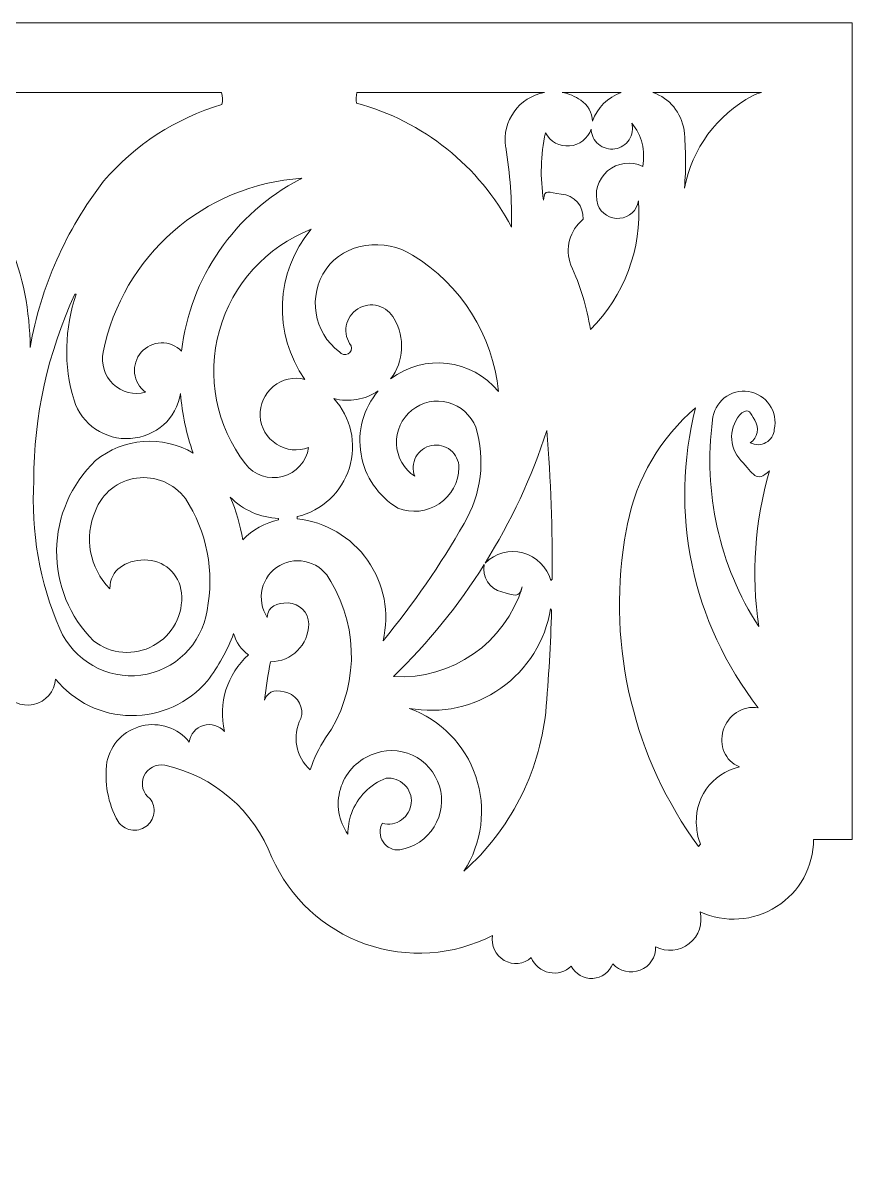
# Model space of a CAD drawing. Header units: millimetres. Extents: x 4607 to 4809, y 1593 to 1731.
# Drawn here: x 4765.2 to 4808.5, y 1592.9 to 1652.1 of the extents above; entities that cross this region are included whole.
import ezdxf

# ---------------------------------------------------------------- set-up
doc = ezdxf.new("R2010")
doc.units = ezdxf.units.MM
doc.header["$MEASUREMENT"] = 0
doc.layers.add('SITARA ALL', color=18, linetype='Continuous', true_color=0x000000)

msp = doc.modelspace()

# ---------------------------------------------------------------- linework, layer by layer
at = {"layer": 'SITARA ALL', "lineweight": 9}
for points, knots in [([(4764.194, 1617.232), (4764.512, 1616.66), (4765.169, 1616.365), (4765.808, 1616.508), (4766.447, 1616.65), (4766.914, 1617.175), (4766.958, 1617.829), (4767.922, 1616.636), (4769.368, 1615.936), (4770.902, 1615.92), (4772.435, 1615.905), (4773.889, 1616.568), (4774.877, 1617.742), (4775.455, 1618.49), (4775.917, 1619.32), (4776.25, 1620.205), (4776.372, 1619.757), (4776.646, 1619.365), (4777.026, 1619.098), (4775.909, 1618.091), (4775.426, 1616.557), (4775.768, 1615.092), (4775.496, 1615.404), (4775.067, 1615.527), (4774.671, 1615.407), (4774.275, 1615.287), (4773.987, 1614.953), (4773.934, 1614.543), (4773.339, 1615.278), (4772.373, 1615.605), (4771.454, 1615.381), (4770.535, 1615.157), (4769.831, 1614.436), (4769.641, 1613.51), (4769.484, 1612.437), (4769.687, 1611.342), (4770.219, 1610.397), (4770.373, 1610.165), (4770.614, 1610.005), (4770.888, 1609.955), (4771.162, 1609.904), (4771.444, 1609.967), (4771.67, 1610.129), (4771.896, 1610.291), (4772.047, 1610.539), (4772.087, 1610.814), (4772.127, 1611.09), (4772.054, 1611.369), (4771.883, 1611.589), (4771.517, 1611.857), (4771.384, 1612.344), (4771.563, 1612.762), (4771.743, 1613.179), (4772.21, 1613.413), (4772.658, 1613.332), (4775.211, 1612.772), (4777.312, 1610.962), (4778.244, 1608.52), (4779.18, 1606.404), (4780.947, 1604.768), (4783.129, 1603.999), (4785.311, 1603.229), (4787.703, 1603.388), (4789.759, 1604.448), (4789.659, 1603.929), (4789.901, 1603.404), (4790.361, 1603.143), (4790.821, 1602.882), (4791.386, 1602.935), (4791.78, 1603.287), (4791.939, 1602.89), (4792.287, 1602.599), (4792.705, 1602.511), (4793.124, 1602.423), (4793.556, 1602.548), (4793.861, 1602.847), (4794.075, 1602.428), (4794.517, 1602.175), (4794.988, 1602.203), (4795.458, 1602.232), (4795.864, 1602.529), (4796.025, 1602.971), (4796.384, 1602.568), (4796.957, 1602.432), (4797.458, 1602.632), (4797.96, 1602.832), (4798.283, 1603.312), (4798.266, 1603.851), (4798.834, 1603.555), (4799.523, 1603.622), (4800.023, 1604.021), (4800.523, 1604.42), (4800.743, 1605.067), (4800.58, 1605.686), (4801.871, 1605.085), (4803.378, 1605.185), (4804.578, 1605.951), (4805.778, 1606.716), (4806.503, 1608.029), (4806.501, 1609.453), (4806.501, 1609.453), (4808.526, 1609.453), (4808.526, 1609.453), (4808.526, 1609.453), (4808.526, 1652.097), (4808.526, 1652.097), (4808.526, 1652.097), (4608.526, 1652.097), (4608.526, 1652.097), (4608.526, 1652.097), (4608.526, 1609.453), (4608.526, 1609.453), (4608.526, 1609.453), (4610.552, 1609.453), (4610.552, 1609.453), (4610.554, 1608.029), (4611.283, 1606.706), (4612.486, 1605.944), (4613.688, 1605.182), (4615.184, 1605.081), (4616.473, 1605.686), (4616.314, 1605.066), (4616.536, 1604.411), (4617.038, 1604.015), (4617.541, 1603.619), (4618.221, 1603.551), (4618.787, 1603.851), (4618.775, 1603.311), (4619.103, 1602.822), (4619.606, 1602.628), (4620.109, 1602.433), (4620.673, 1602.565), (4621.028, 1602.971), (4621.192, 1602.53), (4621.603, 1602.228), (4622.073, 1602.203), (4622.543, 1602.177), (4622.98, 1602.426), (4623.192, 1602.847), (4623.498, 1602.549), (4623.933, 1602.423), (4624.351, 1602.512), (4624.77, 1602.601), (4625.115, 1602.89), (4625.273, 1603.287), (4625.671, 1602.939), (4626.246, 1602.884), (4626.704, 1603.15), (4627.161, 1603.416), (4627.4, 1603.93), (4627.294, 1604.448), (4629.352, 1603.391), (4631.755, 1603.23), (4633.935, 1604.003), (4636.116, 1604.775), (4637.876, 1606.403), (4638.809, 1608.52), (4639.74, 1610.962), (4641.842, 1612.772), (4644.395, 1613.332), (4644.841, 1613.424), (4645.29, 1613.197), (4645.48, 1612.783), (4645.67, 1612.37), (4645.53, 1611.866), (4645.17, 1611.589), (4644.999, 1611.368), (4644.926, 1611.088), (4644.966, 1610.813), (4645.007, 1610.537), (4645.156, 1610.291), (4645.383, 1610.129), (4645.61, 1609.967), (4645.892, 1609.904), (4646.166, 1609.955), (4646.44, 1610.006), (4646.681, 1610.165), (4646.834, 1610.397), (4647.366, 1611.342), (4647.569, 1612.437), (4647.412, 1613.51), (4647.217, 1614.435), (4646.505, 1615.165), (4645.585, 1615.384), (4644.665, 1615.603), (4643.71, 1615.282), (4643.119, 1614.543), (4643.063, 1614.953), (4642.772, 1615.292), (4642.376, 1615.409), (4641.979, 1615.526), (4641.555, 1615.405), (4641.285, 1615.092), (4641.626, 1616.557), (4641.145, 1618.091), (4640.027, 1619.098), (4640.406, 1619.366), (4640.681, 1619.757), (4640.803, 1620.205), (4641.136, 1619.32), (4641.598, 1618.49), (4642.176, 1617.742), (4643.166, 1616.57), (4644.627, 1615.902), (4646.161, 1615.921), (4647.694, 1615.939), (4649.134, 1616.634), (4650.095, 1617.829), (4650.149, 1617.176), (4650.625, 1616.637), (4651.266, 1616.503), (4651.907, 1616.369), (4652.549, 1616.655), (4652.859, 1617.232), (4652.859, 1617.232), (4652.859, 1617.203), (4652.859, 1617.203), (4652.869, 1616.684), (4653.123, 1616.199), (4653.545, 1615.897), (4653.968, 1615.594), (4654.504, 1615.507), (4654.999, 1615.664), (4655.509, 1615.826), (4655.908, 1616.225), (4656.07, 1616.735), (4656.232, 1617.245), (4656.138, 1617.798), (4655.815, 1618.224), (4656.255, 1618.145), (4656.707, 1618.278), (4657.034, 1618.583), (4657.361, 1618.888), (4657.525, 1619.327), (4657.476, 1619.771), (4658.707, 1619.308), (4660.086, 1619.485), (4661.16, 1620.244), (4661.871, 1620.977), (4663.026, 1621.045), (4663.82, 1620.403), (4663.366, 1619.904), (4663.388, 1619.136), (4663.869, 1618.664), (4664.35, 1618.191), (4664.818, 1617.974), (4665.309, 1618.437), (4665.259, 1617.964), (4665.414, 1617.492), (4665.734, 1617.141), (4666.055, 1616.79), (4666.508, 1616.593), (4666.983, 1616.6), (4667.458, 1616.607), (4667.908, 1616.817), (4668.218, 1617.177), (4668.528, 1617.537), (4668.67, 1618.01), (4668.606, 1618.481), (4668.606, 1619.07), (4668.23, 1619.592), (4667.671, 1619.777), (4667.899, 1620.142), (4668.265, 1620.397), (4668.685, 1620.487), (4669.106, 1620.576), (4669.546, 1620.49), (4669.902, 1620.25), (4672.337, 1618.736), (4674.379, 1616.664), (4675.857, 1614.208), (4682.037, 1604.257), (4691.727, 1596.998), (4703.016, 1593.871), (4706.628, 1592.915), (4710.425, 1592.914), (4714.037, 1593.871), (4725.325, 1597), (4735.018, 1604.255), (4741.196, 1614.208), (4742.674, 1616.664), (4744.716, 1618.735), (4747.15, 1620.25), (4747.507, 1620.49), (4747.945, 1620.576), (4748.365, 1620.487), (4748.786, 1620.398), (4749.154, 1620.141), (4749.382, 1619.777), (4748.824, 1619.592), (4748.447, 1619.07), (4748.447, 1618.481), (4748.384, 1618.01), (4748.526, 1617.535), (4748.837, 1617.175), (4749.148, 1616.816), (4749.595, 1616.606), (4750.07, 1616.6), (4750.545, 1616.594), (4751, 1616.792), (4751.32, 1617.143), (4751.64, 1617.495), (4751.795, 1617.964), (4751.744, 1618.437), (4752.347, 1618.135), (4753.081, 1618.364), (4753.405, 1618.955), (4753.729, 1619.546), (4753.812, 1620.056), (4753.233, 1620.403), (4754.027, 1621.046), (4755.181, 1620.976), (4755.893, 1620.244), (4756.967, 1619.485), (4758.346, 1619.308), (4759.577, 1619.771), (4759.529, 1619.327), (4759.693, 1618.885), (4760.021, 1618.581), (4760.349, 1618.276), (4760.798, 1618.144), (4761.238, 1618.224), (4760.916, 1617.797), (4760.821, 1617.24), (4760.984, 1616.731), (4761.147, 1616.222), (4761.544, 1615.825), (4762.054, 1615.664), (4762.549, 1615.508), (4763.089, 1615.595), (4763.51, 1615.898), (4763.932, 1616.202), (4764.185, 1616.682), (4764.194, 1617.202), (4764.194, 1617.202), (4764.194, 1617.232), (4764.194, 1617.232)], [0, 0, 0, 0, 0.008929, 0.008929, 0.008929, 0.017857, 0.017857, 0.017857, 0.026786, 0.026786, 0.026786, 0.035714, 0.035714, 0.035714, 0.044643, 0.044643, 0.044643, 0.053571, 0.053571, 0.053571, 0.0625, 0.0625, 0.0625, 0.071429, 0.071429, 0.071429, 0.080357, 0.080357, 0.080357, 0.089286, 0.089286, 0.089286, 0.098214, 0.098214, 0.098214, 0.107143, 0.107143, 0.107143, 0.116071, 0.116071, 0.116071, 0.125, 0.125, 0.125, 0.133929, 0.133929, 0.133929, 0.142857, 0.142857, 0.142857, 0.151786, 0.151786, 0.151786, 0.160714, 0.160714, 0.160714, 0.169643, 0.169643, 0.169643, 0.178571, 0.178571, 0.178571, 0.1875, 0.1875, 0.1875, 0.196429, 0.196429, 0.196429, 0.205357, 0.205357, 0.205357, 0.214286, 0.214286, 0.214286, 0.223214, 0.223214, 0.223214, 0.232143, 0.232143, 0.232143, 0.241071, 0.241071, 0.241071, 0.25, 0.25, 0.25, 0.258929, 0.258929, 0.258929, 0.267857, 0.267857, 0.267857, 0.276786, 0.276786, 0.276786, 0.285714, 0.285714, 0.285714, 0.294643, 0.294643, 0.294643, 0.303571, 0.303571, 0.303571, 0.3125, 0.3125, 0.3125, 0.321429, 0.321429, 0.321429, 0.330357, 0.330357, 0.330357, 0.339286, 0.339286, 0.339286, 0.348214, 0.348214, 0.348214, 0.357143, 0.357143, 0.357143, 0.366071, 0.366071, 0.366071, 0.375, 0.375, 0.375, 0.383929, 0.383929, 0.383929, 0.392857, 0.392857, 0.392857, 0.401786, 0.401786, 0.401786, 0.410714, 0.410714, 0.410714, 0.419643, 0.419643, 0.419643, 0.428571, 0.428571, 0.428571, 0.4375, 0.4375, 0.4375, 0.446429, 0.446429, 0.446429, 0.455357, 0.455357, 0.455357, 0.464286, 0.464286, 0.464286, 0.473214, 0.473214, 0.473214, 0.482143, 0.482143, 0.482143, 0.491071, 0.491071, 0.491071, 0.5, 0.5, 0.5, 0.508929, 0.508929, 0.508929, 0.517857, 0.517857, 0.517857, 0.526786, 0.526786, 0.526786, 0.535714, 0.535714, 0.535714, 0.544643, 0.544643, 0.544643, 0.553571, 0.553571, 0.553571, 0.5625, 0.5625, 0.5625, 0.571429, 0.571429, 0.571429, 0.580357, 0.580357, 0.580357, 0.589286, 0.589286, 0.589286, 0.598214, 0.598214, 0.598214, 0.607143, 0.607143, 0.607143, 0.616071, 0.616071, 0.616071, 0.625, 0.625, 0.625, 0.633929, 0.633929, 0.633929, 0.642857, 0.642857, 0.642857, 0.651786, 0.651786, 0.651786, 0.660714, 0.660714, 0.660714, 0.669643, 0.669643, 0.669643, 0.678571, 0.678571, 0.678571, 0.6875, 0.6875, 0.6875, 0.696429, 0.696429, 0.696429, 0.705357, 0.705357, 0.705357, 0.714286, 0.714286, 0.714286, 0.723214, 0.723214, 0.723214, 0.732143, 0.732143, 0.732143, 0.741071, 0.741071, 0.741071, 0.75, 0.75, 0.75, 0.758929, 0.758929, 0.758929, 0.767857, 0.767857, 0.767857, 0.776786, 0.776786, 0.776786, 0.785714, 0.785714, 0.785714, 0.794643, 0.794643, 0.794643, 0.803571, 0.803571, 0.803571, 0.8125, 0.8125, 0.8125, 0.821429, 0.821429, 0.821429, 0.830357, 0.830357, 0.830357, 0.839286, 0.839286, 0.839286, 0.848214, 0.848214, 0.848214, 0.857143, 0.857143, 0.857143, 0.866071, 0.866071, 0.866071, 0.875, 0.875, 0.875, 0.883929, 0.883929, 0.883929, 0.892857, 0.892857, 0.892857, 0.901786, 0.901786, 0.901786, 0.910714, 0.910714, 0.910714, 0.919643, 0.919643, 0.919643, 0.928571, 0.928571, 0.928571, 0.9375, 0.9375, 0.9375, 0.946429, 0.946429, 0.946429, 0.955357, 0.955357, 0.955357, 0.964286, 0.964286, 0.964286, 0.973214, 0.973214, 0.973214, 0.982143, 0.982143, 0.982143, 0.991071, 0.991071, 0.991071, 1, 1, 1, 1]), ([(4765.629, 1635.139), (4765.629, 1638.93), (4764.12, 1642.562), (4761.432, 1645.235), (4760.339, 1646.168), (4759.044, 1646.832), (4757.65, 1647.176), (4757.486, 1647.612), (4757.575, 1648.104), (4757.881, 1648.455), (4757.881, 1648.455), (4775.623, 1648.455), (4775.623, 1648.455), (4775.676, 1648.247), (4775.682, 1648.03), (4775.641, 1647.819), (4773.238, 1647.112), (4771.093, 1645.723), (4769.465, 1643.819), (4767.501, 1641.279), (4766.185, 1638.301), (4765.629, 1635.139)], [0, 0, 0, 0, 0.142857, 0.142857, 0.142857, 0.285714, 0.285714, 0.285714, 0.428571, 0.428571, 0.428571, 0.571429, 0.571429, 0.571429, 0.714286, 0.714286, 0.714286, 0.857143, 0.857143, 0.857143, 1, 1, 1, 1]), ([(4790.445, 1645.596), (4790.675, 1644.216), (4790.776, 1642.817), (4790.745, 1641.418), (4789.069, 1644.613), (4786.138, 1646.962), (4782.654, 1647.9), (4782.634, 1648.085), (4782.644, 1648.273), (4782.682, 1648.455), (4782.682, 1648.455), (4792.459, 1648.455), (4792.459, 1648.455), (4791.138, 1648.205), (4790.247, 1646.962), (4790.439, 1645.63), (4790.439, 1645.63), (4790.445, 1645.596), (4790.445, 1645.596)], [0, 0, 0, 0, 0.166667, 0.166667, 0.166667, 0.333333, 0.333333, 0.333333, 0.5, 0.5, 0.5, 0.666667, 0.666667, 0.666667, 0.833333, 0.833333, 0.833333, 1, 1, 1, 1]), ([(4794.965, 1646.952), (4794.965, 1647.399), (4794.735, 1647.814), (4794.356, 1648.051), (4794.066, 1648.252), (4793.737, 1648.39), (4793.39, 1648.455), (4793.39, 1648.455), (4796.474, 1648.455), (4796.474, 1648.455), (4795.77, 1648.207), (4795.216, 1647.655), (4794.965, 1646.952)], [0, 0, 0, 0, 0.25, 0.25, 0.25, 0.5, 0.5, 0.5, 0.75, 0.75, 0.75, 1, 1, 1, 1]), ([(4799.77, 1643.461), (4799.854, 1644.47), (4799.846, 1645.484), (4799.748, 1646.491), (4799.61, 1647.396), (4798.986, 1648.151), (4798.123, 1648.455), (4798.123, 1648.455), (4803.792, 1648.455), (4803.792, 1648.455), (4803.624, 1648.421), (4803.462, 1648.36), (4803.313, 1648.274), (4801.466, 1647.286), (4800.164, 1645.518), (4799.77, 1643.461)], [0, 0, 0, 0, 0.2, 0.2, 0.2, 0.4, 0.4, 0.4, 0.6, 0.6, 0.6, 0.8, 0.8, 0.8, 1, 1, 1, 1]), ([(4794.86, 1636.075), (4794.681, 1637.24), (4794.339, 1638.374), (4793.845, 1639.444), (4793.519, 1640.294), (4793.777, 1641.258), (4794.483, 1641.834), (4794.527, 1642.51), (4794.018, 1643.095), (4793.342, 1643.144), (4792.667, 1643.194), (4792.474, 1643.499), (4792.419, 1642.824), (4792.232, 1643.994), (4792.266, 1645.189), (4792.52, 1646.347), (4792.765, 1645.887), (4793.261, 1645.617), (4793.779, 1645.662), (4794.298, 1645.707), (4794.738, 1646.049), (4794.899, 1646.544), (4794.91, 1646.236), (4795.051, 1645.947), (4795.288, 1645.749), (4795.525, 1645.552), (4795.833, 1645.464), (4796.138, 1645.51), (4796.443, 1645.555), (4796.714, 1645.729), (4796.883, 1645.987), (4797.052, 1646.244), (4797.104, 1646.561), (4797.024, 1646.858), (4797.54, 1646.226), (4797.747, 1645.396), (4797.59, 1644.596), (4796.986, 1644.887), (4796.267, 1644.792), (4795.759, 1644.354), (4795.252, 1643.917), (4795.049, 1643.23), (4795.248, 1642.59), (4795.425, 1642.122), (4795.895, 1641.832), (4796.393, 1641.883), (4796.891, 1641.934), (4797.288, 1642.295), (4797.366, 1642.789), (4797.551, 1640.293), (4796.634, 1637.84), (4794.86, 1636.075)], [0, 0, 0, 0, 0.058824, 0.058824, 0.058824, 0.117647, 0.117647, 0.117647, 0.176471, 0.176471, 0.176471, 0.235294, 0.235294, 0.235294, 0.294118, 0.294118, 0.294118, 0.352941, 0.352941, 0.352941, 0.411765, 0.411765, 0.411765, 0.470588, 0.470588, 0.470588, 0.529412, 0.529412, 0.529412, 0.588235, 0.588235, 0.588235, 0.647059, 0.647059, 0.647059, 0.705882, 0.705882, 0.705882, 0.764706, 0.764706, 0.764706, 0.823529, 0.823529, 0.823529, 0.882353, 0.882353, 0.882353, 0.941176, 0.941176, 0.941176, 1, 1, 1, 1]), ([(4779.72, 1643.928), (4776.297, 1642.143), (4773.979, 1638.784), (4773.529, 1634.949), (4773.25, 1635.236), (4772.864, 1635.393), (4772.464, 1635.382), (4772.065, 1635.371), (4771.689, 1635.195), (4771.426, 1634.894), (4771.164, 1634.592), (4771.039, 1634.195), (4771.083, 1633.797), (4771.127, 1633.4), (4771.333, 1633.04), (4771.656, 1632.803), (4771.056, 1632.642), (4770.415, 1632.804), (4769.965, 1633.231), (4769.514, 1633.658), (4769.319, 1634.295), (4769.448, 1634.903), (4770.451, 1639.918), (4774.703, 1643.637), (4779.807, 1643.973), (4779.807, 1643.973), (4779.72, 1643.928), (4779.72, 1643.928)], [0, 0, 0, 0, 0.111111, 0.111111, 0.111111, 0.222222, 0.222222, 0.222222, 0.333333, 0.333333, 0.333333, 0.444444, 0.444444, 0.444444, 0.555556, 0.555556, 0.555556, 0.666667, 0.666667, 0.666667, 0.777778, 0.777778, 0.777778, 0.888889, 0.888889, 0.888889, 1, 1, 1, 1]), ([(4776.861, 1629.06), (4775.338, 1631.042), (4774.836, 1633.626), (4775.507, 1636.034), (4776.178, 1638.443), (4777.96, 1640.401), (4780.289, 1641.31), (4778.414, 1639.072), (4778.28, 1635.855), (4779.968, 1633.472), (4779.39, 1633.621), (4778.776, 1633.485), (4778.314, 1633.106), (4777.853, 1632.727), (4777.6, 1632.155), (4777.633, 1631.559), (4777.666, 1630.963), (4777.982, 1630.419), (4778.483, 1630.094), (4778.983, 1629.769), (4779.605, 1629.701), (4780.163, 1629.913), (4780.049, 1629.183), (4779.513, 1628.59), (4778.799, 1628.403), (4778.084, 1628.215), (4777.318, 1628.48), (4776.861, 1629.06)], [0, 0, 0, 0, 0.111111, 0.111111, 0.111111, 0.222222, 0.222222, 0.222222, 0.333333, 0.333333, 0.333333, 0.444444, 0.444444, 0.444444, 0.555556, 0.555556, 0.555556, 0.666667, 0.666667, 0.666667, 0.777778, 0.777778, 0.777778, 0.888889, 0.888889, 0.888889, 1, 1, 1, 1]), ([(4790.065, 1632.843), (4788.671, 1634.54), (4786.188, 1634.832), (4784.441, 1633.5), (4785.131, 1634.412), (4785.203, 1635.649), (4784.621, 1636.634), (4784.452, 1636.967), (4784.15, 1637.214), (4783.789, 1637.314), (4783.428, 1637.414), (4783.044, 1637.358), (4782.728, 1637.159), (4782.411, 1636.96), (4782.193, 1636.636), (4782.127, 1636.268), (4782.06, 1635.9), (4782.151, 1635.522), (4782.379, 1635.225), (4782.436, 1635.065), (4782.369, 1634.888), (4782.221, 1634.805), (4782.073, 1634.722), (4781.876, 1634.772), (4781.77, 1634.905), (4780.414, 1635.928), (4780.105, 1637.838), (4781.072, 1639.235), (4782.038, 1640.632), (4784.147, 1640.871), (4785.582, 1639.962), (4788.115, 1638.431), (4789.777, 1635.79), (4790.065, 1632.843)], [0, 0, 0, 0, 0.090909, 0.090909, 0.090909, 0.181818, 0.181818, 0.181818, 0.272727, 0.272727, 0.272727, 0.363636, 0.363636, 0.363636, 0.454545, 0.454545, 0.454545, 0.545455, 0.545455, 0.545455, 0.636364, 0.636364, 0.636364, 0.727273, 0.727273, 0.727273, 0.818182, 0.818182, 0.818182, 0.909091, 0.909091, 0.909091, 1, 1, 1, 1]), ([(4768.943, 1619.827), (4769.84, 1619.125), (4771.069, 1619.026), (4772.067, 1619.575), (4773.065, 1620.124), (4773.64, 1621.196), (4773.527, 1622.33), (4773.433, 1623.324), (4772.584, 1624.075), (4771.585, 1624.047), (4770.587, 1624.019), (4769.822, 1623.547), (4769.784, 1622.549), (4768.731, 1623.626), (4768.435, 1625.236), (4769.034, 1626.618), (4769.388, 1627.536), (4770.212, 1628.189), (4771.186, 1628.324), (4772.161, 1628.46), (4773.138, 1628.047), (4773.729, 1627.261), (4774.854, 1625.53), (4775.26, 1623.429), (4774.862, 1621.404), (4774.586, 1619.639), (4773.182, 1618.267), (4771.411, 1618.033), (4769.64, 1617.798), (4767.903, 1618.812), (4767.177, 1620.444), (4766.13, 1622.883), (4765.666, 1625.532), (4765.821, 1628.181), (4765.822, 1631.546), (4766.554, 1634.872), (4767.968, 1637.925), (4767.968, 1637.925), (4768.039, 1637.925), (4768.039, 1637.925), (4767.416, 1636.138), (4767.375, 1634.201), (4767.921, 1632.39), (4768.321, 1631.12), (4769.54, 1630.292), (4770.868, 1630.389), (4772.195, 1630.487), (4773.27, 1631.421), (4773.48, 1632.735), (4773.558, 1631.674), (4773.78, 1630.63), (4774.141, 1629.629), (4772.526, 1630.577), (4770.493, 1630.421), (4769.044, 1629.234), (4767.765, 1628.009), (4767.033, 1626.319), (4767.015, 1624.548), (4766.997, 1622.776), (4767.688, 1621.078), (4768.943, 1619.827)], [0, 0, 0, 0, 0.05, 0.05, 0.05, 0.1, 0.1, 0.1, 0.15, 0.15, 0.15, 0.2, 0.2, 0.2, 0.25, 0.25, 0.25, 0.3, 0.3, 0.3, 0.35, 0.35, 0.35, 0.4, 0.4, 0.4, 0.45, 0.45, 0.45, 0.5, 0.5, 0.5, 0.55, 0.55, 0.55, 0.6, 0.6, 0.6, 0.65, 0.65, 0.65, 0.7, 0.7, 0.7, 0.75, 0.75, 0.75, 0.8, 0.8, 0.8, 0.85, 0.85, 0.85, 0.9, 0.9, 0.9, 0.95, 0.95, 0.95, 1, 1, 1, 1]), ([(4784.044, 1619.827), (4784.393, 1621.278), (4784.1, 1622.81), (4783.24, 1624.029), (4782.379, 1625.249), (4781.044, 1626.038), (4779.559, 1626.196), (4779.559, 1626.196), (4779.559, 1626.313), (4779.559, 1626.313), (4780.855, 1626.614), (4781.894, 1627.581), (4782.287, 1628.852), (4782.679, 1630.123), (4782.376, 1631.497), (4781.474, 1632.476), (4782.267, 1632.266), (4783.111, 1632.412), (4783.788, 1632.876), (4783.02, 1631.959), (4782.694, 1630.752), (4782.894, 1629.573), (4783.094, 1628.395), (4783.795, 1627.367), (4784.823, 1626.755), (4785.532, 1626.473), (4786.334, 1626.558), (4786.969, 1626.981), (4787.605, 1627.404), (4787.991, 1628.106), (4788.005, 1628.869), (4787.999, 1629.224), (4787.837, 1629.558), (4787.561, 1629.781), (4787.285, 1630.004), (4786.927, 1630.093), (4786.579, 1630.024), (4786.231, 1629.955), (4785.932, 1629.736), (4785.762, 1629.424), (4785.592, 1629.113), (4785.568, 1628.744), (4785.698, 1628.414), (4785.13, 1628.792), (4784.775, 1629.418), (4784.743, 1630.099), (4784.712, 1630.781), (4785.011, 1631.44), (4785.543, 1631.868), (4786.075, 1632.296), (4786.778, 1632.445), (4787.438, 1632.269), (4788.097, 1632.093), (4788.634, 1631.608), (4788.882, 1630.972), (4789.396, 1629.29), (4789.174, 1627.468), (4788.272, 1625.958), (4787.041, 1623.797), (4785.626, 1621.746), (4784.044, 1619.827)], [0, 0, 0, 0, 0.05, 0.05, 0.05, 0.1, 0.1, 0.1, 0.15, 0.15, 0.15, 0.2, 0.2, 0.2, 0.25, 0.25, 0.25, 0.3, 0.3, 0.3, 0.35, 0.35, 0.35, 0.4, 0.4, 0.4, 0.45, 0.45, 0.45, 0.5, 0.5, 0.5, 0.55, 0.55, 0.55, 0.6, 0.6, 0.6, 0.65, 0.65, 0.65, 0.7, 0.7, 0.7, 0.75, 0.75, 0.75, 0.8, 0.8, 0.8, 0.85, 0.85, 0.85, 0.9, 0.9, 0.9, 0.95, 0.95, 0.95, 1, 1, 1, 1]), ([(4803.642, 1620.573), (4801.585, 1623.766), (4800.731, 1627.59), (4801.234, 1631.355), (4801.27, 1631.807), (4801.492, 1632.223), (4801.847, 1632.505), (4802.202, 1632.786), (4802.66, 1632.907), (4803.108, 1632.839), (4803.556, 1632.771), (4803.956, 1632.52), (4804.211, 1632.146), (4804.467, 1631.771), (4804.555, 1631.306), (4804.455, 1630.864), (4804.437, 1630.574), (4804.274, 1630.314), (4804.021, 1630.172), (4803.767, 1630.03), (4803.457, 1630.028), (4803.201, 1630.165), (4803.591, 1630.427), (4803.697, 1630.953), (4803.439, 1631.346), (4803.182, 1631.738), (4803.163, 1631.984), (4802.767, 1631.731), (4802.072, 1631.056), (4802.049, 1629.946), (4802.716, 1629.243), (4803.383, 1628.54), (4803.492, 1628.044), (4804.203, 1628.703), (4803.439, 1626.064), (4803.247, 1623.292), (4803.642, 1620.573)], [0, 0, 0, 0, 0.083333, 0.083333, 0.083333, 0.166667, 0.166667, 0.166667, 0.25, 0.25, 0.25, 0.333333, 0.333333, 0.333333, 0.416667, 0.416667, 0.416667, 0.5, 0.5, 0.5, 0.583333, 0.583333, 0.583333, 0.666667, 0.666667, 0.666667, 0.75, 0.75, 0.75, 0.833333, 0.833333, 0.833333, 0.916667, 0.916667, 0.916667, 1, 1, 1, 1]), ([(4796.648, 1625.097), (4796.648, 1625.097), (4796.798, 1625.93), (4796.798, 1625.93), (4797.266, 1628.292), (4798.517, 1630.429), (4800.348, 1631.993), (4798.956, 1626.546), (4800.163, 1620.766), (4803.621, 1616.333), (4802.802, 1616.457), (4802.019, 1615.951), (4801.795, 1615.154), (4801.571, 1614.357), (4801.87, 1613.566), (4802.634, 1613.245), (4801.182, 1612.907), (4800.221, 1611.528), (4800.409, 1610.05), (4800.419, 1609.758), (4800.489, 1609.473), (4800.613, 1609.209), (4800.613, 1609.209), (4800.501, 1609.088), (4800.501, 1609.088), (4797.132, 1613.695), (4795.746, 1619.462), (4796.648, 1625.097)], [0, 0, 0, 0, 0.111111, 0.111111, 0.111111, 0.222222, 0.222222, 0.222222, 0.333333, 0.333333, 0.333333, 0.444444, 0.444444, 0.444444, 0.555556, 0.555556, 0.555556, 0.666667, 0.666667, 0.666667, 0.777778, 0.777778, 0.777778, 0.888889, 0.888889, 0.888889, 1, 1, 1, 1]), ([(4792.796, 1622.972), (4792.604, 1623.677), (4792.051, 1624.227), (4791.344, 1624.415), (4790.637, 1624.603), (4789.889, 1624.406), (4789.372, 1623.889), (4790.721, 1626.054), (4791.799, 1628.375), (4792.585, 1630.802), (4792.794, 1628.224), (4792.889, 1625.637), (4792.867, 1623.05), (4792.867, 1623.05), (4792.796, 1622.972), (4792.796, 1622.972)], [0, 0, 0, 0, 0.2, 0.2, 0.2, 0.4, 0.4, 0.4, 0.6, 0.6, 0.6, 0.8, 0.8, 0.8, 1, 1, 1, 1]), ([(4776.728, 1625.098), (4776.601, 1625.864), (4776.38, 1626.611), (4776.07, 1627.324), (4776.741, 1626.647), (4777.644, 1626.253), (4778.596, 1626.22), (4778.596, 1626.22), (4778.596, 1626.151), (4778.596, 1626.151), (4777.887, 1625.981), (4777.24, 1625.616), (4776.728, 1625.098)], [0, 0, 0, 0, 0.25, 0.25, 0.25, 0.5, 0.5, 0.5, 0.75, 0.75, 0.75, 1, 1, 1, 1]), ([(4780.25, 1613.088), (4779.489, 1613.761), (4779.286, 1614.868), (4779.756, 1615.769), (4779.925, 1616.323), (4779.628, 1616.913), (4779.081, 1617.106), (4778.535, 1617.299), (4778.073, 1617.274), (4777.856, 1616.736), (4777.941, 1617.406), (4778.047, 1618.072), (4778.174, 1618.735), (4779.27, 1618.736), (4780.16, 1619.617), (4780.168, 1620.713), (4780.158, 1621.307), (4779.682, 1621.788), (4779.088, 1621.804), (4778.494, 1621.821), (4778.049, 1621.644), (4778.006, 1621.051), (4777.715, 1621.491), (4777.62, 1622.031), (4777.742, 1622.544), (4777.865, 1623.057), (4778.197, 1623.497), (4778.655, 1623.758), (4779.113, 1624.019), (4779.658, 1624.078), (4780.162, 1623.922), (4780.665, 1623.767), (4781.083, 1623.406), (4781.313, 1622.932), (4782.846, 1620.395), (4782.741, 1617.19), (4781.05, 1614.755), (4780.696, 1614.246), (4780.426, 1613.683), (4780.25, 1613.088)], [0, 0, 0, 0, 0.076923, 0.076923, 0.076923, 0.153846, 0.153846, 0.153846, 0.230769, 0.230769, 0.230769, 0.307692, 0.307692, 0.307692, 0.384615, 0.384615, 0.384615, 0.461538, 0.461538, 0.461538, 0.538462, 0.538462, 0.538462, 0.615385, 0.615385, 0.615385, 0.692308, 0.692308, 0.692308, 0.769231, 0.769231, 0.769231, 0.846154, 0.846154, 0.846154, 0.923077, 0.923077, 0.923077, 1, 1, 1, 1]), ([(4784.584, 1617.957), (4786.394, 1619.711), (4787.986, 1621.677), (4789.325, 1623.814), (4789.188, 1623.163), (4789.6, 1622.523), (4790.249, 1622.378), (4790.897, 1622.234), (4791.157, 1622), (4791.309, 1622.647), (4790.42, 1619.72), (4787.638, 1617.782), (4784.584, 1617.957)], [0, 0, 0, 0, 0.25, 0.25, 0.25, 0.5, 0.5, 0.5, 0.75, 0.75, 0.75, 1, 1, 1, 1]), ([(4792.838, 1621.434), (4792.79, 1619.654), (4792.687, 1617.876), (4792.529, 1616.102), (4792.187, 1612.902), (4790.665, 1609.942), (4788.261, 1607.802), (4789.213, 1609.269), (4789.442, 1611.091), (4788.883, 1612.748), (4788.323, 1614.406), (4787.048, 1615.712), (4785.402, 1616.302), (4787.074, 1615.993), (4788.801, 1616.372), (4790.19, 1617.353), (4791.58, 1618.333), (4792.514, 1619.825), (4792.782, 1621.505), (4792.782, 1621.505), (4792.838, 1621.434), (4792.838, 1621.434)], [0, 0, 0, 0, 0.142857, 0.142857, 0.142857, 0.285714, 0.285714, 0.285714, 0.428571, 0.428571, 0.428571, 0.571429, 0.571429, 0.571429, 0.714286, 0.714286, 0.714286, 0.857143, 0.857143, 0.857143, 1, 1, 1, 1]), ([(4784.923, 1608.915), (4784.576, 1608.875), (4784.236, 1609.034), (4784.043, 1609.325), (4783.85, 1609.616), (4783.838, 1609.994), (4784.009, 1610.299), (4784.353, 1610.207), (4784.72, 1610.272), (4785.011, 1610.478), (4785.303, 1610.683), (4785.488, 1611.004), (4785.517, 1611.359), (4785.547, 1611.714), (4785.418, 1612.064), (4785.165, 1612.314), (4784.912, 1612.565), (4784.563, 1612.691), (4784.208, 1612.657), (4783.364, 1612.336), (4782.702, 1611.663), (4782.393, 1610.814), (4782.273, 1610.464), (4782.211, 1610.097), (4782.211, 1609.727), (4781.726, 1610.413), (4781.581, 1611.283), (4781.817, 1612.09), (4782.053, 1612.896), (4782.649, 1613.553), (4783.427, 1613.87), (4784.11, 1614.175), (4784.892, 1614.171), (4785.572, 1613.86), (4786.253, 1613.549), (4786.768, 1612.957), (4786.985, 1612.24), (4787.202, 1611.524), (4787.1, 1610.75), (4786.707, 1610.113), (4786.313, 1609.477), (4785.661, 1609.04), (4784.923, 1608.915)], [0, 0, 0, 0, 0.071429, 0.071429, 0.071429, 0.142857, 0.142857, 0.142857, 0.214286, 0.214286, 0.214286, 0.285714, 0.285714, 0.285714, 0.357143, 0.357143, 0.357143, 0.428571, 0.428571, 0.428571, 0.5, 0.5, 0.5, 0.571429, 0.571429, 0.571429, 0.642857, 0.642857, 0.642857, 0.714286, 0.714286, 0.714286, 0.785714, 0.785714, 0.785714, 0.857143, 0.857143, 0.857143, 0.928571, 0.928571, 0.928571, 1, 1, 1, 1])]:
    msp.add_open_spline(points, degree=3, knots=knots, dxfattribs=at)

doc.saveas('drawing.dxf')
